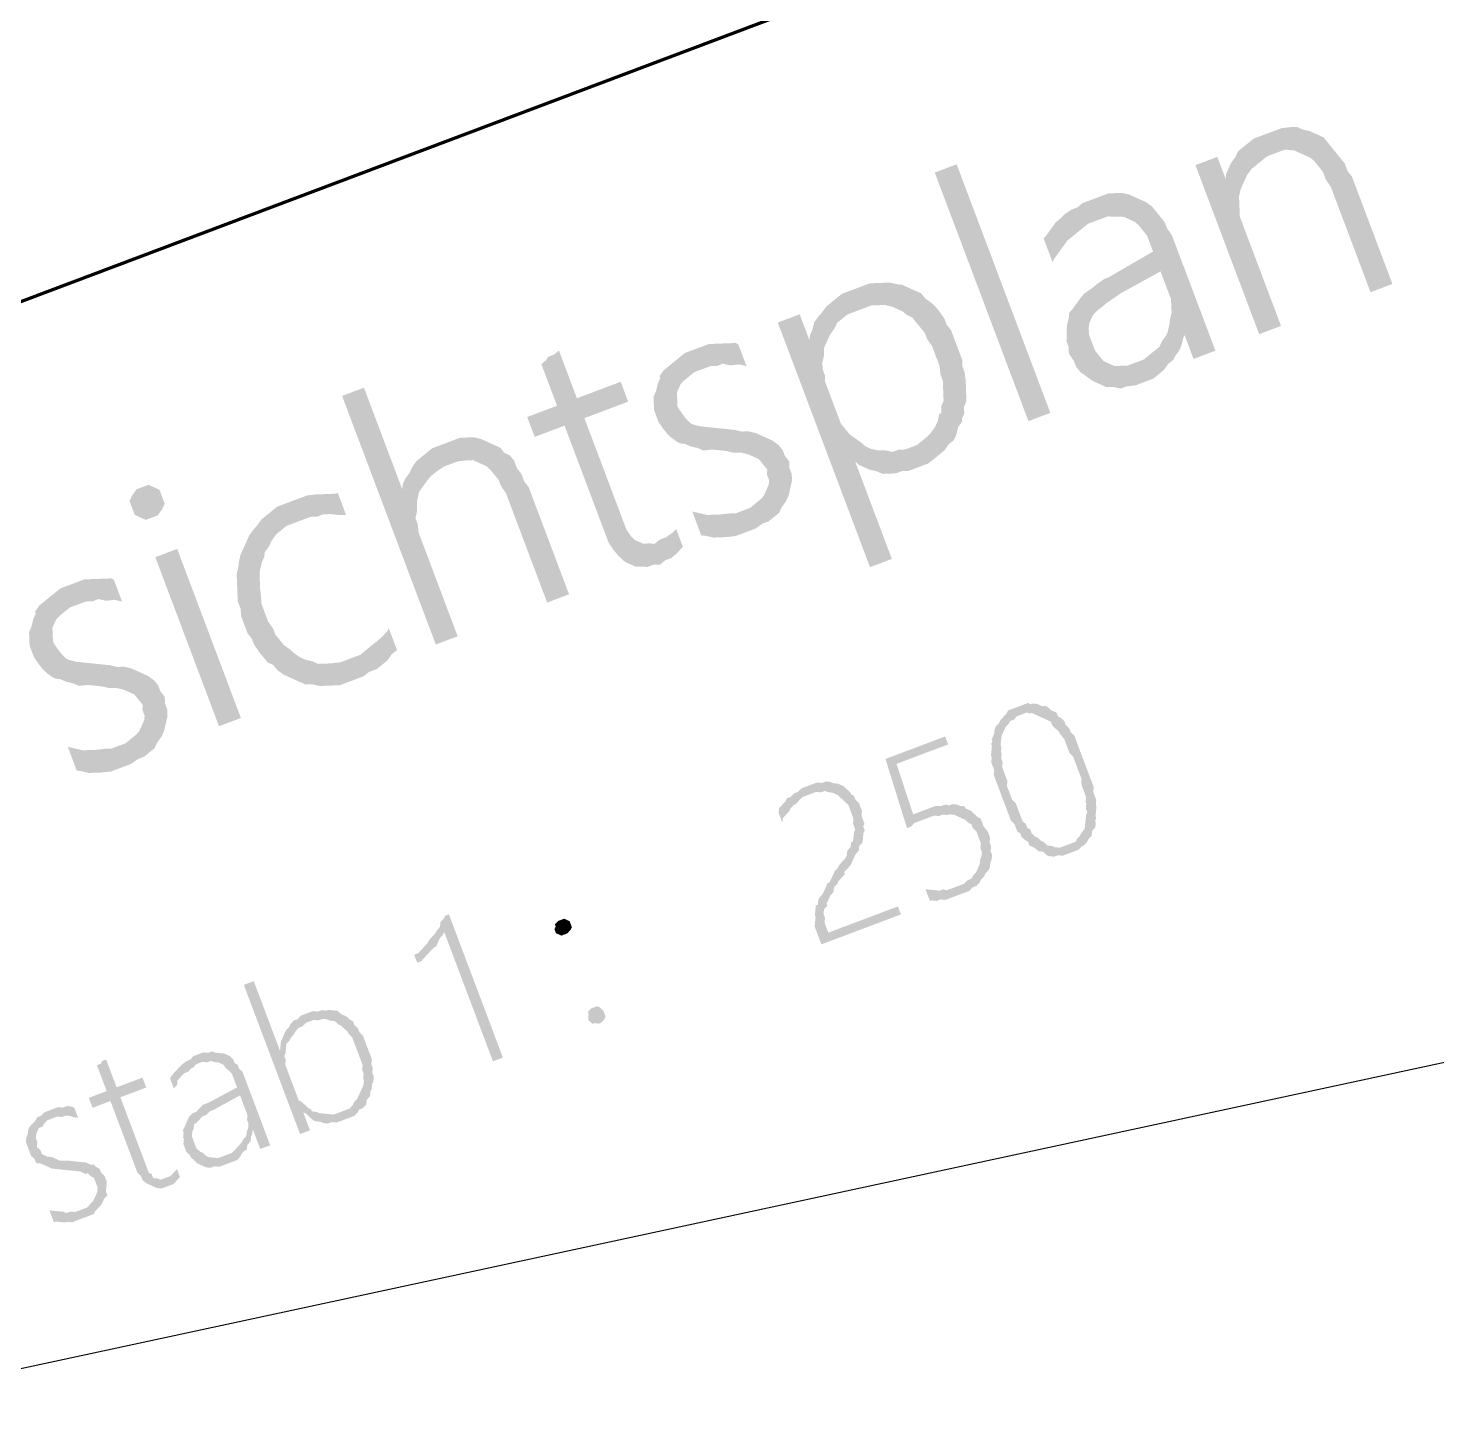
# Model space of a CAD drawing. Header units: metres. Extents: x -47 to 309, y -25 to 105.
# Drawn here: x 128.8 to 135.81, y 75.33 to 82.21 of the extents above; entities that cross this region are included whole.
import ezdxf

# ---------------------------------------------------------------- set-up
doc = ezdxf.new("R2010")
doc.units = ezdxf.units.M
doc.linetypes.add('AUSGEZOGEN', pattern=[0])
doc.layers.add('XR$1$STANDARD_1', color=7, linetype='AUSGEZOGEN', lineweight=25)

msp = doc.modelspace()

# ---------------------------------------------------------------- hatches: boundary and pattern name
at = {"layer": 'XR$1$STANDARD_1', "linetype": 'AUSGEZOGEN', "lineweight": 140, "transparency": 33554687}
h = msp.add_hatch(color=7, dxfattribs=at)
h.set_gradient(color2=(0, 0, 0), one_color=1)
h.paths.add_polyline_path([(134.9798, 81.6852), (134.9005, 81.6554), (134.8746, 81.6343), (134.8486, 81.6132), (134.8226, 81.5921), (134.8103, 81.5648), (134.788, 81.5338), (134.7757, 81.5065), (134.7633, 81.4792), (134.7609, 81.4557), (134.8896, 81.5042), (134.9156, 81.5253), (134.9416, 81.5464), (134.9676, 81.5675), (134.9973, 81.5787), (135.2213, 81.6745), (135.2077, 81.6806), (135.1804, 81.693), (135.1432, 81.7016), (135.116, 81.7139), (135.0825, 81.7126), (135.0392, 81.7076), (135.0095, 81.6964)], flags=0)
h = msp.add_hatch(color=7, dxfattribs=at)
h.set_gradient(color2=(0, 0, 0), one_color=1)
h.paths.add_polyline_path([(135.2213, 81.6745), (134.9973, 81.5787), (135.0567, 81.6011), (135.0802, 81.5987), (135.1038, 81.5962), (135.131, 81.5839), (135.1583, 81.5716), (135.1856, 81.5592), (135.2029, 81.5431), (135.224, 81.5172), (135.2451, 81.4912), (135.2601, 81.4516), (135.2849, 81.4157), (135.4827, 80.8909), (135.5917, 80.9319), (135.3901, 81.4667), (135.369, 81.4926), (135.3541, 81.5323), (135.333, 81.5582), (135.3119, 81.5842), (135.2908, 81.6102), (135.2697, 81.6362), (135.2486, 81.6621)], flags=0)
h = msp.add_hatch(color=7, dxfattribs=at)
h.set_gradient(color2=(0, 0, 0), one_color=1)
h.paths.add_polyline_path([(133.7794, 80.2489), (133.8884, 80.2899), (133.4218, 81.5278), (133.3129, 81.4867)], flags=0)
h = msp.add_hatch(color=7, dxfattribs=at)
h.set_gradient(color2=(0, 0, 0), one_color=1)
h.paths.add_polyline_path([(134.7198, 81.5646), (134.6109, 81.5236), (134.9282, 80.6818), (135.0371, 80.7229), (134.8318, 81.2676), (134.8305, 81.301), (134.8292, 81.3344), (134.8279, 81.3679), (134.8365, 81.4051), (134.8489, 81.4323), (134.8551, 81.446), (134.8674, 81.4732), (134.8896, 81.5042), (134.7609, 81.4557)], flags=0)
h = msp.add_hatch(color=7, dxfattribs=at)
h.set_gradient(color2=(0, 0, 0), one_color=1)
h.paths.add_polyline_path([(134.1083, 81.3568), (134.0489, 81.3344), (134.0229, 81.3133), (133.9932, 81.3021), (133.9573, 81.2772), (133.9412, 81.2599), (133.9153, 81.2388), (133.893, 81.2078), (133.8708, 81.1768), (133.8547, 81.1594), (134.1357, 81.254), (134.1753, 81.2689), (134.1989, 81.2665), (134.2323, 81.2678), (134.2559, 81.2654), (134.2831, 81.253), (134.3104, 81.2407), (134.3278, 81.2246), (134.3489, 81.1986), (134.37, 81.1726), (134.3998, 81.0934), (134.1771, 80.9642), (134.1573, 80.9568), (134.1214, 80.9319), (134.0954, 80.9108), (134.0595, 80.886), (134.0435, 80.8686), (134.4371, 80.9944), (134.4894, 80.8558), (134.4907, 80.8223), (134.492, 80.7889), (134.4834, 80.7517), (134.4809, 80.7282), (134.4723, 80.691), (134.4662, 80.6774), (134.4439, 80.6464), (134.5566, 80.6775), (134.6014, 80.5587), (134.7103, 80.5997), (134.4938, 81.1741), (134.469, 81.21), (134.4578, 81.2397), (134.4367, 81.2657), (134.4156, 81.2916), (134.3945, 81.3176), (134.3635, 81.3399), (134.3362, 81.3522), (134.3089, 81.3645), (134.2817, 81.3769), (134.2445, 81.3855), (134.2111, 81.3842), (134.1776, 81.3829), (134.138, 81.368)], flags=0)
h = msp.add_hatch(color=7, dxfattribs=at)
h.set_gradient(color2=(0, 0, 0), one_color=1)
h.paths.add_polyline_path([(133.8547, 81.1594), (133.8995, 81.0406), (133.9057, 81.0542), (133.9279, 81.0852), (133.9502, 81.1162), (133.9724, 81.1472), (133.9984, 81.1683), (134.0244, 81.1894), (134.0503, 81.2105), (134.0763, 81.2316), (134.1357, 81.254)], flags=0)
h = msp.add_hatch(color=7, dxfattribs=at)
h.set_gradient(color2=(0, 0, 0), one_color=1)
h.paths.add_polyline_path([(134.0435, 80.8686), (134.0212, 80.8376), (133.999, 80.8066), (133.9829, 80.7893), (133.9805, 80.7657), (133.9719, 80.7286), (133.9694, 80.705), (133.9707, 80.6716), (133.9683, 80.648), (133.9795, 80.6183), (133.9808, 80.5849), (134.0056, 80.549), (134.0168, 80.5193), (134.0379, 80.4933), (134.0689, 80.4711), (134.0999, 80.4488), (134.314, 80.5409), (134.2744, 80.5259), (134.241, 80.5246), (134.2075, 80.5233), (134.1803, 80.5357), (134.153, 80.548), (134.1319, 80.574), (134.1108, 80.6), (134.0809, 80.6792), (134.0796, 80.7126), (134.0821, 80.7362), (134.0944, 80.7634), (134.1006, 80.7771), (134.1167, 80.7944), (134.1426, 80.8155), (134.1686, 80.8366), (134.2045, 80.8615), (134.2404, 80.8863), (134.4371, 80.9944)], flags=0)
h = msp.add_hatch(color=7, dxfattribs=at)
h.set_gradient(color2=(0, 0, 0), one_color=1)
h.paths.add_polyline_path([(132.92, 80.9089), (132.8506, 80.8828), (132.8247, 80.8617), (132.7987, 80.8406), (132.7727, 80.8195), (132.7505, 80.7885), (132.7344, 80.7711), (132.7121, 80.7401), (132.7035, 80.7029), (132.6912, 80.6756), (132.6888, 80.6521), (132.7915, 80.6795), (132.8138, 80.7105), (132.8261, 80.7378), (132.8521, 80.7589), (132.8781, 80.78), (132.9474, 80.8061), (133.1912, 80.9093), (133.1503, 80.9278), (133.1268, 80.9303), (133.0896, 80.9389), (133.0562, 80.9376), (133.0227, 80.9363), (132.9893, 80.935), (132.9596, 80.9238)], flags=0)
h = msp.add_hatch(color=7, dxfattribs=at)
h.set_gradient(color2=(0, 0, 0), one_color=1)
h.paths.add_polyline_path([(133.1912, 80.9093), (132.9474, 80.8061), (132.9969, 80.8248), (133.0303, 80.8261), (133.0638, 80.8274), (133.1009, 80.8188), (133.1282, 80.8064), (133.1555, 80.7941), (133.1729, 80.778), (133.2001, 80.7657), (133.2212, 80.7397), (133.2423, 80.7137), (133.2634, 80.6877), (133.2746, 80.658), (133.2995, 80.6222), (133.3368, 80.5231), (133.3418, 80.4798), (133.353, 80.4501), (133.3543, 80.4166), (133.3556, 80.3832), (133.3569, 80.3497), (133.3445, 80.3225), (133.3458, 80.289), (133.3359, 80.2853), (133.3273, 80.2481), (133.315, 80.2209), (133.2927, 80.1899), (133.2767, 80.1725), (133.2507, 80.1514), (133.2247, 80.1303), (133.1851, 80.1154), (132.9611, 80.0196), (132.9883, 80.0073), (133.0255, 79.9987), (133.0528, 79.9863), (133.0862, 79.9876), (133.1197, 79.9889), (133.1494, 80.0001), (133.1828, 80.0014), (133.2818, 80.0387), (133.3078, 80.0598), (133.3338, 80.0809), (133.3598, 80.102), (133.382, 80.133), (133.408, 80.1541), (133.4203, 80.1814), (133.4289, 80.2186), (133.4512, 80.2496), (133.4475, 80.2595), (133.4598, 80.2867), (133.4585, 80.3202), (133.4708, 80.3475), (133.4695, 80.3809), (133.4683, 80.4143), (133.467, 80.4478), (133.4619, 80.4911), (133.4507, 80.5208), (133.4494, 80.5543), (133.3935, 80.7028), (133.3724, 80.7288), (133.3612, 80.7585), (133.3363, 80.7944), (133.3152, 80.8204), (133.2979, 80.8364), (133.2669, 80.8587), (133.2458, 80.8847), (133.2185, 80.897)], flags=0)
h = msp.add_hatch(color=7, dxfattribs=at)
h.set_gradient(color2=(0, 0, 0), one_color=1)
h.paths.add_polyline_path([(132.6402, 80.7808), (132.5313, 80.7398), (132.9904, 79.5217), (133.0993, 79.5628), (132.9164, 80.048), (133.0315, 80.1027), (132.9944, 80.1113), (132.9671, 80.1237), (132.9497, 80.1397), (132.9187, 80.162), (132.8877, 80.1842), (132.8666, 80.2102), (132.8455, 80.2362), (132.7671, 80.4441), (132.7658, 80.4776), (132.7546, 80.5073), (132.7533, 80.5407), (132.762, 80.5779), (132.7607, 80.6113), (132.773, 80.6386), (132.7792, 80.6523), (132.7915, 80.6795), (132.6888, 80.6521)], flags=0)
h = msp.add_hatch(color=7, dxfattribs=at)
h.set_gradient(color2=(0, 0, 0), one_color=1)
h.paths.add_polyline_path([(134.4439, 80.6464), (134.4316, 80.6191), (134.4056, 80.598), (134.3796, 80.5769), (134.3536, 80.5558), (134.314, 80.5409), (134.0999, 80.4488), (134.1272, 80.4365), (134.1408, 80.4303), (134.1681, 80.418), (134.2015, 80.4193), (134.2387, 80.4107), (134.2684, 80.4219), (134.3117, 80.4269), (134.4009, 80.4605), (134.4268, 80.4816), (134.4528, 80.5027), (134.4751, 80.5337), (134.501, 80.5548), (134.5072, 80.5684), (134.5295, 80.5994), (134.5418, 80.6267), (134.5504, 80.6639), (134.5566, 80.6775)], flags=0)
h = msp.add_hatch(color=7, dxfattribs=at)
h.set_gradient(color2=(0, 0, 0), one_color=1)
h.paths.add_polyline_path([(131.4415, 80.6005), (131.4156, 80.5794), (131.3858, 80.5682), (131.3797, 80.5545), (131.3537, 80.5334), (131.4321, 80.3255), (131.2835, 80.2695), (131.3209, 80.1705), (131.4694, 80.2265), (131.6896, 79.6422), (131.7144, 79.6063), (131.7355, 79.5803), (131.7529, 79.5643), (131.9175, 79.6376), (131.894, 79.6401), (131.8606, 79.6388), (131.8333, 79.6511), (131.8196, 79.6573), (131.8023, 79.6733), (131.7774, 79.7092), (131.5684, 80.2638), (131.7863, 80.3459), (131.749, 80.4449), (131.5311, 80.3628)], flags=0)
h = msp.add_hatch(color=7, dxfattribs=at)
h.set_gradient(color2=(0, 0, 0), one_color=1)
h.paths.add_polyline_path([(132.1178, 80.6066), (132.0683, 80.5879), (132.0423, 80.5668), (132.0164, 80.5457), (131.9904, 80.5246), (131.9644, 80.5035), (131.9422, 80.4725), (131.9459, 80.4626), (131.9335, 80.4353), (132.1551, 80.5075), (132.1948, 80.5225), (132.2282, 80.5238), (132.2579, 80.535), (132.2951, 80.5263), (132.3384, 80.5314), (132.3756, 80.5228), (132.3345, 80.6317), (132.3209, 80.6379), (132.2875, 80.6366), (132.254, 80.6353), (132.2206, 80.634), (132.1871, 80.6327), (132.1574, 80.6215)], flags=0)
h = msp.add_hatch(color=7, dxfattribs=at)
h.set_gradient(color2=(0, 0, 0), one_color=1)
h.paths.add_polyline_path([(131.9335, 80.4353), (131.9249, 80.3981), (131.9126, 80.3709), (131.9139, 80.3374), (131.9152, 80.304), (131.9376, 80.2446), (131.9624, 80.2087), (131.9835, 80.1827), (132.0009, 80.1666), (132.0319, 80.1444), (132.0455, 80.1382), (132.0691, 80.1358), (132.0963, 80.1235), (132.1335, 80.1148), (132.1608, 80.1025), (132.2041, 80.1075), (132.2512, 80.1027), (132.2747, 80.1002), (132.3119, 80.0916), (132.3453, 80.0929), (132.3825, 80.0843), (132.4098, 80.072), (132.4371, 80.0596), (132.4582, 80.0336), (132.4793, 80.0077), (132.4768, 79.9841), (132.488, 79.9544), (132.4856, 79.9309), (132.4732, 79.9036), (132.4609, 79.8763), (132.4448, 79.859), (132.4188, 79.8379), (132.3929, 79.8168), (132.3533, 79.8018), (132.5848, 79.8778), (132.5934, 79.915), (132.602, 79.9521), (132.6007, 79.9856), (132.5895, 80.0153), (132.5882, 80.0487), (132.5671, 80.0747), (132.5559, 80.1044), (132.5348, 80.1304), (132.5038, 80.1526), (132.4765, 80.165), (132.4492, 80.1773), (132.422, 80.1896), (132.3848, 80.1983), (132.3514, 80.197), (132.3142, 80.2056), (132.2671, 80.2104), (132.22, 80.2153), (132.173, 80.2202), (132.1494, 80.2226), (132.1122, 80.2312), (132.0986, 80.2374), (132.0812, 80.2535), (132.0601, 80.2795), (132.0353, 80.3153), (132.0316, 80.3252), (132.0303, 80.3587), (132.029, 80.3921), (132.0475, 80.433), (132.0636, 80.4504), (132.0896, 80.4715), (132.1155, 80.4926), (132.1551, 80.5075)], flags=0)
h = msp.add_hatch(color=7, dxfattribs=at)
h.set_gradient(color2=(0, 0, 0), one_color=1)
h.paths.add_polyline_path([(130.4707, 80.4155), (130.3618, 80.3745), (130.8284, 79.1366), (130.9373, 79.1777), (130.7432, 79.6926), (130.7382, 79.736), (130.727, 79.7657), (130.7356, 79.8029), (130.7343, 79.8363), (130.7367, 79.8598), (130.7453, 79.897), (130.7676, 79.928), (130.7898, 79.959), (130.6611, 79.9105)], flags=0)
h = msp.add_hatch(color=7, dxfattribs=at)
h.set_gradient(color2=(0, 0, 0), one_color=1)
h.paths.add_polyline_path([(130.88, 80.14), (130.8106, 80.1139), (130.7847, 80.0928), (130.7587, 80.0717), (130.7327, 80.0506), (130.7105, 80.0196), (130.6981, 79.9923), (130.6759, 79.9613), (130.6635, 79.934), (130.6611, 79.9105), (130.7898, 79.959), (130.8059, 79.9764), (130.8319, 79.9975), (130.8678, 80.0223), (130.8975, 80.0335), (131.1215, 80.1293), (131.1079, 80.1354), (131.0806, 80.1478), (131.0533, 80.1601), (131.0162, 80.1687), (130.9827, 80.1674), (130.9493, 80.1661), (130.9097, 80.1512)], flags=0)
h = msp.add_hatch(color=7, dxfattribs=at)
h.set_gradient(color2=(0, 0, 0), one_color=1)
h.paths.add_polyline_path([(131.1215, 80.1293), (130.8975, 80.0335), (130.9371, 80.0484), (130.9804, 80.0535), (131.0139, 80.0548), (131.0411, 80.0424), (131.0684, 80.0301), (131.082, 80.0239), (131.0994, 80.0078), (131.1205, 79.9819), (131.1416, 79.9559), (131.1528, 79.9262), (131.1776, 79.8903), (131.3829, 79.3456), (131.4919, 79.3867), (131.2903, 79.9215), (131.2692, 79.9474), (131.2543, 79.987), (131.2332, 80.013), (131.2182, 80.0526), (131.1971, 80.0786), (131.1699, 80.0909), (131.1488, 80.1169)], flags=0)
h = msp.add_hatch(color=7, dxfattribs=at)
h.set_gradient(color2=(0, 0, 0), one_color=1)
h.paths.add_polyline_path([(133.0315, 80.1027), (132.9164, 80.048), (132.9338, 80.032), (132.9611, 80.0196), (133.1851, 80.1154), (133.1653, 80.1079), (133.1319, 80.1066), (133.1021, 80.0954), (133.065, 80.104)], flags=0)
h = msp.add_hatch(color=7, dxfattribs=at)
h.set_gradient(color2=(0, 0, 0), one_color=1)
h.paths.add_polyline_path([(129.358, 79.917), (129.3382, 79.9095), (129.316, 79.8785), (129.3036, 79.8513), (129.3298, 79.7819), (129.357, 79.7696), (129.3843, 79.7573), (129.4437, 79.7797), (129.466, 79.8107), (129.4783, 79.8379), (129.4522, 79.9073), (129.4249, 79.9196), (129.3977, 79.9319)], flags=0)
h = msp.add_hatch(color=7, dxfattribs=at)
h.set_gradient(color2=(0, 0, 0), one_color=1)
h.paths.add_polyline_path([(130.1273, 79.8564), (130.0382, 79.8228), (130.0122, 79.8017), (129.9863, 79.7806), (129.9603, 79.7595), (129.938, 79.7285), (129.922, 79.7111), (129.8997, 79.6801), (130.1548, 79.7536), (130.2043, 79.7723), (130.2377, 79.7735), (130.2674, 79.7847), (130.3009, 79.786), (130.3479, 79.7812), (130.3814, 79.7825), (130.3403, 79.8914), (130.3304, 79.8877), (130.297, 79.8864), (130.2635, 79.8851), (130.2301, 79.8838), (130.1868, 79.8787), (130.157, 79.8675)], flags=0)
h = msp.add_hatch(color=7, dxfattribs=at)
h.set_gradient(color2=(0, 0, 0), one_color=1)
h.paths.add_polyline_path([(132.1055, 79.7989), (132.1503, 79.6801), (132.1739, 79.6777), (132.211, 79.6691), (132.2445, 79.6704), (132.2779, 79.6717), (132.3213, 79.6767), (132.4203, 79.714), (132.4562, 79.7388), (132.4859, 79.75), (132.5119, 79.7711), (132.5378, 79.7922), (132.5502, 79.8195), (132.5724, 79.8505), (132.5848, 79.8778), (132.3533, 79.8018), (132.3236, 79.7906), (132.2901, 79.7893), (132.2468, 79.7843), (132.2133, 79.783), (132.1799, 79.7817), (132.1427, 79.7903)], flags=0)
h = msp.add_hatch(color=7, dxfattribs=at)
h.set_gradient(color2=(0, 0, 0), one_color=1)
h.paths.add_polyline_path([(129.8997, 79.6801), (129.8874, 79.6528), (129.8689, 79.6119), (129.8565, 79.5846), (129.8479, 79.5475), (129.8455, 79.5239), (129.8369, 79.4868), (129.8382, 79.4533), (129.8395, 79.4199), (129.8408, 79.3864), (129.842, 79.353), (129.857, 79.3134), (129.8583, 79.2799), (129.8919, 79.1908), (129.913, 79.1648), (129.9242, 79.1351), (129.949, 79.0992), (129.9701, 79.0733), (129.9912, 79.0473), (130.0185, 79.035), (130.0396, 79.009), (130.0706, 78.9867), (130.0978, 78.9744), (130.1251, 78.962), (130.1524, 78.9497), (130.3826, 79.0591), (130.3529, 79.0479), (130.3095, 79.0429), (130.2761, 79.0416), (130.2426, 79.0403), (130.2154, 79.0526), (130.1782, 79.0612), (130.1509, 79.0736), (130.1199, 79.0958), (130.1026, 79.1119), (130.0716, 79.1341), (130.0505, 79.1601), (130.0294, 79.1861), (130.0182, 79.2158), (129.9933, 79.2517), (129.9597, 79.3408), (129.9584, 79.3742), (129.9534, 79.4176), (129.9521, 79.451), (129.9508, 79.4845), (129.9533, 79.508), (129.9619, 79.5452), (129.9742, 79.5724), (129.9767, 79.596), (129.9989, 79.627), (130.0112, 79.6543), (130.0335, 79.6853), (130.0595, 79.7064), (130.0854, 79.7275), (130.1548, 79.7536)], flags=0)
h = msp.add_hatch(color=7, dxfattribs=at)
h.set_gradient(color2=(0, 0, 0), one_color=1)
h.paths.add_polyline_path([(132.0252, 79.7121), (132.0091, 79.6947), (131.9732, 79.6699), (131.9435, 79.6587), (131.9175, 79.6376), (131.7529, 79.5643), (131.7703, 79.5482), (131.7976, 79.5358), (131.8248, 79.5235), (131.8583, 79.5248), (131.8818, 79.5224), (131.9115, 79.5336), (131.945, 79.5349), (131.9709, 79.556), (132.0006, 79.5671), (132.0266, 79.5882), (132.0588, 79.623)], flags=0)
h = msp.add_hatch(color=7, dxfattribs=at)
h.set_gradient(color2=(0, 0, 0), one_color=1)
h.paths.add_polyline_path([(129.7489, 78.7298), (129.8579, 78.7709), (129.5406, 79.6126), (129.4317, 79.5715)], flags=0)
h = msp.add_hatch(color=7, dxfattribs=at)
h.set_gradient(color2=(0, 0, 0), one_color=1)
h.paths.add_polyline_path([(129.0083, 79.4346), (128.9588, 79.4159), (128.9328, 79.3948), (128.9068, 79.3737), (128.8809, 79.3526), (128.8549, 79.3315), (128.8326, 79.3005), (128.8364, 79.2906), (128.824, 79.2634), (129.0456, 79.3356), (129.0852, 79.3505), (129.1187, 79.3518), (129.1484, 79.363), (129.1856, 79.3544), (129.2289, 79.3594), (129.2661, 79.3508), (129.225, 79.4597), (129.2114, 79.4659), (129.1779, 79.4646), (129.1445, 79.4633), (129.1111, 79.462), (129.0776, 79.4607), (129.0479, 79.4495)], flags=0)
h = msp.add_hatch(color=7, dxfattribs=at)
h.set_gradient(color2=(0, 0, 0), one_color=1)
h.paths.add_polyline_path([(128.824, 79.2634), (128.8154, 79.2262), (128.8031, 79.1989), (128.8044, 79.1655), (128.8057, 79.132), (128.8281, 79.0726), (128.8529, 79.0367), (128.874, 79.0108), (128.8914, 78.9947), (128.9224, 78.9724), (128.936, 78.9663), (128.9595, 78.9638), (128.9868, 78.9515), (129.024, 78.9429), (129.0513, 78.9305), (129.0946, 78.9356), (129.1417, 78.9307), (129.1652, 78.9282), (129.2024, 78.9196), (129.2358, 78.9209), (129.273, 78.9123), (129.3003, 78.9), (129.3275, 78.8876), (129.3486, 78.8617), (129.3697, 78.8357), (129.3673, 78.8122), (129.3785, 78.7824), (129.3761, 78.7589), (129.3637, 78.7316), (129.3514, 78.7044), (129.3353, 78.687), (129.3093, 78.6659), (129.2834, 78.6448), (129.2437, 78.6299), (129.4752, 78.7058), (129.4839, 78.743), (129.4925, 78.7802), (129.4912, 78.8136), (129.48, 78.8433), (129.4787, 78.8767), (129.4576, 78.9027), (129.4464, 78.9324), (129.4253, 78.9584), (129.3943, 78.9807), (129.367, 78.993), (129.3397, 79.0053), (129.3125, 79.0177), (129.2753, 79.0263), (129.2419, 79.025), (129.2047, 79.0336), (129.1576, 79.0385), (129.1105, 79.0434), (129.0634, 79.0482), (129.0399, 79.0507), (129.0027, 79.0593), (128.9891, 79.0654), (128.9717, 79.0815), (128.9506, 79.1075), (128.9258, 79.1434), (128.9221, 79.1533), (128.9208, 79.1867), (128.9195, 79.2202), (128.938, 79.2611), (128.9541, 79.2784), (128.98, 79.2995), (129.006, 79.3206), (129.0456, 79.3356)], flags=0)
h = msp.add_hatch(color=7, dxfattribs=at)
h.set_gradient(color2=(0, 0, 0), one_color=1)
h.paths.add_polyline_path([(130.5941, 79.218), (130.588, 79.2044), (130.5558, 79.1696), (130.5298, 79.1485), (130.5039, 79.1274), (130.4779, 79.1063), (130.4519, 79.0852), (130.3826, 79.0591), (130.1524, 78.9497), (130.1796, 78.9374), (130.2131, 78.9387), (130.2503, 78.9301), (130.2837, 78.9313), (130.3171, 78.9326), (130.3506, 78.9339), (130.4694, 78.9787), (130.4954, 78.9998), (130.535, 79.0148), (130.561, 79.0359), (130.587, 79.057), (130.6092, 79.088), (130.6352, 79.1091)], flags=0)
h = msp.add_hatch(color=7, dxfattribs=at)
h.set_gradient(color2=(0, 0, 0), one_color=1)
h.paths.add_polyline_path([(133.7273, 78.8268), (133.6778, 78.8082), (133.6716, 78.7945), (133.6555, 78.7772), (133.6395, 78.7598), (133.6333, 78.7462), (133.7422, 78.7872), (133.7719, 78.7984), (133.7856, 78.7923), (133.7955, 78.796), (133.8091, 78.7898), (133.8227, 78.7836), (133.8364, 78.7775), (133.85, 78.7713), (133.8636, 78.7651), (133.8773, 78.759), (133.8909, 78.7528), (133.8984, 78.733), (133.9157, 78.7169), (133.9331, 78.7008), (133.9368, 78.6909), (133.9579, 78.665), (133.9841, 78.5956), (134.0014, 78.5796), (134.0425, 78.4706), (134.0438, 78.4372), (134.0662, 78.3778), (134.0638, 78.3542), (134.0675, 78.3443), (134.065, 78.3208), (134.0725, 78.301), (134.0663, 78.2874), (134.0639, 78.2638), (134.0615, 78.2403), (134.059, 78.2167), (134.043, 78.1994), (134.0368, 78.1857), (134.0207, 78.1684), (134.0145, 78.1547), (133.9749, 78.1398), (133.8697, 78.0888), (133.8834, 78.0827), (133.9069, 78.0802), (133.9267, 78.0877), (133.9502, 78.0853), (133.9899, 78.1002), (134.0295, 78.1151), (134.0455, 78.1325), (134.0554, 78.1362), (134.0715, 78.1536), (134.0777, 78.1672), (134.0938, 78.1846), (134.0962, 78.2081), (134.1123, 78.2255), (134.1147, 78.249), (134.111, 78.2589), (134.1171, 78.2726), (134.1134, 78.2825), (134.1159, 78.306), (134.1183, 78.3296), (134.1146, 78.3395), (134.117, 78.363), (134.1021, 78.4026), (134.1045, 78.4261), (134.0075, 78.6836), (133.9901, 78.6997), (133.9826, 78.7195), (133.9653, 78.7356), (133.9578, 78.7554), (133.9404, 78.7715), (133.9268, 78.7776), (133.9193, 78.7974), (133.9057, 78.8036), (133.8921, 78.8098), (133.8747, 78.8258), (133.8611, 78.832), (133.8512, 78.8283), (133.8375, 78.8345), (133.8239, 78.8406), (133.8003, 78.8431), (133.7904, 78.8393), (133.7768, 78.8455), (133.7471, 78.8343)], flags=0)
h = msp.add_hatch(color=7, dxfattribs=at)
h.set_gradient(color2=(0, 0, 0), one_color=1)
h.paths.add_polyline_path([(133.6333, 78.7462), (133.6172, 78.7288), (133.611, 78.7152), (133.6086, 78.6916), (133.5963, 78.6644), (133.6, 78.6545), (133.5938, 78.6408), (133.5976, 78.6309), (133.5951, 78.6074), (133.5927, 78.5838), (133.5964, 78.5739), (133.594, 78.5504), (133.6089, 78.5108), (133.6065, 78.4872), (133.6923, 78.2595), (133.7097, 78.2434), (133.7246, 78.2038), (133.7382, 78.1976), (133.7457, 78.1778), (133.7631, 78.1617), (133.7767, 78.1556), (133.7842, 78.1358), (133.7978, 78.1296), (133.8115, 78.1234), (133.8288, 78.1074), (133.8524, 78.1049), (133.8697, 78.0888), (133.9749, 78.1398), (133.9353, 78.1249), (133.9118, 78.1273), (133.8981, 78.1335), (133.8746, 78.1359), (133.8572, 78.152), (133.8436, 78.1582), (133.8262, 78.1742), (133.8126, 78.1804), (133.7952, 78.1965), (133.7878, 78.2163), (133.7741, 78.2225), (133.7667, 78.2423), (133.7493, 78.2583), (133.7157, 78.3475), (133.6983, 78.3635), (133.6722, 78.4329), (133.6746, 78.4564), (133.6485, 78.5257), (133.651, 78.5493), (133.6435, 78.5691), (133.6459, 78.5926), (133.6422, 78.6025), (133.6446, 78.626), (133.6409, 78.6359), (133.6433, 78.6595), (133.6458, 78.683), (133.6581, 78.7103), (133.6643, 78.7239), (133.6804, 78.7413), (133.6865, 78.7549), (133.7063, 78.7624), (133.7224, 78.7798), (133.7422, 78.7872)], flags=0)
h = msp.add_hatch(color=7, dxfattribs=at)
h.set_gradient(color2=(0, 0, 0), one_color=1)
h.paths.add_polyline_path([(128.996, 78.627), (129.0408, 78.5081), (129.0644, 78.5057), (129.1015, 78.4971), (129.135, 78.4984), (129.1684, 78.4997), (129.2118, 78.5047), (129.3108, 78.542), (129.3467, 78.5669), (129.3764, 78.5781), (129.4023, 78.5992), (129.4283, 78.6203), (129.4407, 78.6475), (129.4629, 78.6785), (129.4752, 78.7058), (129.2437, 78.6299), (129.214, 78.6187), (129.1806, 78.6174), (129.1373, 78.6123), (129.1038, 78.6111), (129.0704, 78.6098), (129.0332, 78.6184)], flags=0)
h = msp.add_hatch(color=7, dxfattribs=at)
h.set_gradient(color2=(0, 0, 0), one_color=1)
h.paths.add_polyline_path([(133.3646, 78.6788), (133.0675, 78.5669), (133.1746, 78.2227), (133.1944, 78.2302), (133.2105, 78.2475), (133.4383, 78.3334), (133.4246, 78.3395), (133.4011, 78.342), (133.3813, 78.3345), (133.3677, 78.3407), (133.3479, 78.3332), (133.2055, 78.2909), (133.1221, 78.5422), (133.3795, 78.6392)], flags=0)
h = msp.add_hatch(color=7, dxfattribs=at)
h.set_gradient(color2=(0, 0, 0), one_color=1)
h.paths.add_polyline_path([(132.6875, 78.4349), (132.6479, 78.42), (132.6318, 78.4026), (132.612, 78.3952), (132.5959, 78.3778), (132.5761, 78.3703), (132.5699, 78.3567), (132.6925, 78.3916), (132.7222, 78.4028), (132.7458, 78.4004), (132.7656, 78.4078), (132.7792, 78.4016), (132.8027, 78.3992), (132.8164, 78.393), (132.83, 78.3869), (132.8474, 78.3708), (132.8647, 78.3547), (132.8821, 78.3386), (132.9082, 78.2693), (132.9058, 78.2458), (132.917, 78.2161), (132.9108, 78.2024), (132.9084, 78.1789), (132.906, 78.1554), (132.8961, 78.1516), (132.8936, 78.1281), (132.8775, 78.1107), (132.8751, 78.0872), (132.8689, 78.0736), (132.8529, 78.0562), (132.8368, 78.0388), (132.8306, 78.0252), (132.8145, 78.0078), (132.8084, 77.9942), (132.796, 77.9669), (132.7899, 77.9533), (132.78, 77.9495), (132.7738, 77.9359), (132.7614, 77.9086), (132.7553, 77.895), (132.7392, 77.8776), (132.733, 77.864), (132.7306, 77.8405), (132.7207, 77.8367), (132.7183, 77.8132), (132.7158, 77.7897), (132.7195, 77.7797), (132.7171, 77.7562), (132.7147, 77.7327), (132.7483, 77.6435), (133.1444, 77.7928), (133.1294, 77.8325), (132.7828, 77.7018), (132.7642, 77.7513), (132.7666, 77.7749), (132.7592, 77.7947), (132.7616, 77.8182), (132.7777, 77.8356), (132.7739, 77.8455), (132.7863, 77.8728), (132.7924, 77.8864), (132.8085, 77.9038), (132.811, 77.9273), (132.827, 77.9447), (132.8332, 77.9583), (132.8493, 77.9757), (132.8653, 77.993), (132.8616, 78.0029), (132.8777, 78.0203), (132.8938, 78.0377), (132.8999, 78.0513), (132.9123, 78.0786), (132.9184, 78.0922), (132.9345, 78.1096), (132.937, 78.1331), (132.953, 78.1505), (132.9555, 78.174), (132.9579, 78.1976), (132.9641, 78.2112), (132.9566, 78.231), (132.9628, 78.2446), (132.9479, 78.2843), (132.9503, 78.3078), (132.9354, 78.3474), (132.918, 78.3635), (132.9105, 78.3833), (132.8969, 78.3895), (132.8932, 78.3994), (132.8758, 78.4154), (132.8584, 78.4315), (132.8448, 78.4377), (132.8312, 78.4438), (132.8076, 78.4463), (132.794, 78.4525), (132.7704, 78.4549), (132.7506, 78.4474), (132.7271, 78.4499), (132.7073, 78.4424)], flags=0)
h = msp.add_hatch(color=7, dxfattribs=at)
h.set_gradient(color2=(0, 0, 0), one_color=1)
h.paths.add_polyline_path([(132.5699, 78.3567), (132.5539, 78.3393), (132.5378, 78.322), (132.5354, 78.2984), (132.554, 78.2489), (132.5565, 78.2725), (132.5725, 78.2898), (132.5886, 78.3072), (132.5948, 78.3208), (132.6109, 78.3382), (132.6208, 78.3419), (132.6368, 78.3593), (132.6529, 78.3767), (132.6925, 78.3916)], flags=0)
h = msp.add_hatch(color=7, dxfattribs=at)
h.set_gradient(color2=(0, 0, 0), one_color=1)
h.paths.add_polyline_path([(133.2748, 78.317), (133.2055, 78.2909), (133.3479, 78.3332), (133.3144, 78.3319), (133.2946, 78.3245)], flags=0)
h = msp.add_hatch(color=7, dxfattribs=at)
h.set_gradient(color2=(0, 0, 0), one_color=1)
h.paths.add_polyline_path([(133.4383, 78.3334), (133.2699, 78.2699), (133.3095, 78.2849), (133.3331, 78.2824), (133.3529, 78.2899), (133.3764, 78.2874), (133.3863, 78.2912), (133.4099, 78.2887), (133.4235, 78.2826), (133.4371, 78.2764), (133.4508, 78.2702), (133.4644, 78.2641), (133.4818, 78.248), (133.4954, 78.2418), (133.5029, 78.222), (133.5202, 78.2059), (133.5426, 78.1465), (133.5402, 78.123), (133.5477, 78.1032), (133.5452, 78.0796), (133.539, 78.066), (133.5366, 78.0425), (133.5304, 78.0288), (133.5243, 78.0152), (133.5181, 78.0016), (133.502, 77.9842), (133.4959, 77.9706), (133.476, 77.9631), (133.46, 77.9457), (133.4105, 77.9271), (133.559, 77.983), (133.5652, 77.9967), (133.5812, 78.014), (133.5874, 78.0277), (133.5899, 78.0512), (133.596, 78.0649), (133.5985, 78.0884), (133.591, 78.1082), (133.5934, 78.1317), (133.586, 78.1515), (133.5884, 78.1751), (133.5772, 78.2048), (133.5561, 78.2308), (133.5412, 78.2704), (133.5275, 78.2765), (133.5102, 78.2926), (133.4928, 78.3087), (133.4792, 78.3149), (133.4655, 78.321), (133.4618, 78.3309)], flags=0)
h = msp.add_hatch(color=7, dxfattribs=at)
h.set_gradient(color2=(0, 0, 0), one_color=1)
h.paths.add_polyline_path([(133.2668, 77.9181), (133.2892, 77.8587), (133.2991, 77.8625), (133.3226, 77.86), (133.3424, 77.8675), (133.366, 77.8651), (133.4848, 77.9098), (133.5009, 77.9272), (133.5207, 77.9347), (133.5368, 77.952), (133.5429, 77.9657), (133.559, 77.983), (133.4105, 77.9271), (133.3708, 77.9121), (133.3572, 77.9183), (133.3374, 77.9108), (133.3139, 77.9133), (133.2903, 77.9157)], flags=0)
h = msp.add_hatch(color=7, dxfattribs=at)
h.set_gradient(color2=(0, 0, 0), one_color=1)
h.paths.add_polyline_path([(130.8938, 77.7928), (130.874, 77.7853), (130.8678, 77.7717), (130.8517, 77.7543), (130.8493, 77.7308), (130.8332, 77.7134), (130.827, 77.6998), (130.8704, 77.7048), (131.113, 77.0611), (131.1625, 77.0798)], flags=0)
h = msp.add_hatch(color=7, dxfattribs=at)
h.set_gradient(color2=(0, 0, 0), one_color=1)
h.paths.add_polyline_path([(131.4475, 77.764), (131.4376, 77.7603), (131.4215, 77.7429), (131.4252, 77.733), (131.4191, 77.7194), (131.4265, 77.6996), (131.4402, 77.6934), (131.4538, 77.6872), (131.4835, 77.6984), (131.4996, 77.7158), (131.5058, 77.7294), (131.4946, 77.7591), (131.4809, 77.7653), (131.4673, 77.7715)], flags=0)
h = msp.add_hatch(color=7, dxfattribs=at)
h.set_gradient(color2=(0, 0, 0), one_color=1)
h.paths.add_polyline_path([(130.827, 77.6998), (130.811, 77.6824), (130.7949, 77.6651), (130.7887, 77.6514), (130.7726, 77.6341), (130.7566, 77.6167), (130.7405, 77.5993), (130.7207, 77.5919), (130.7394, 77.5424), (130.7356, 77.5523), (130.7554, 77.5597), (130.7715, 77.5771), (130.7876, 77.5945), (130.8036, 77.6118), (130.8197, 77.6292), (130.8296, 77.6329), (130.842, 77.6602), (130.8481, 77.6738), (130.8642, 77.6912), (130.8704, 77.7048)], flags=0)
h = msp.add_hatch(color=7, dxfattribs=at)
h.set_gradient(color2=(0, 0, 0), one_color=1)
h.paths.add_polyline_path([(129.922, 77.4605), (129.8725, 77.4418), (130.1524, 76.6991), (130.2019, 76.7178), (130.1683, 76.8069), (130.1943, 76.828), (130.1769, 76.8441), (130.1596, 76.8601), (130.1459, 76.8663), (130.0787, 77.0446), (130.0812, 77.0681), (130.0737, 77.0879), (130.0799, 77.1015), (130.0823, 77.1251), (130.0526, 77.1139)], flags=0)
h = msp.add_hatch(color=7, dxfattribs=at)
h.set_gradient(color2=(0, 0, 0), one_color=1)
h.paths.add_polyline_path([(130.196, 77.3036), (130.1564, 77.2887), (130.1403, 77.2713), (130.1205, 77.2639), (130.1044, 77.2465), (130.0983, 77.2329), (130.0822, 77.2155), (130.2208, 77.2678), (130.2444, 77.2653), (130.2642, 77.2728), (130.2877, 77.2703), (130.3013, 77.2642), (130.3249, 77.2617), (130.3422, 77.2457), (130.3559, 77.2395), (130.3732, 77.2234), (130.3906, 77.2073), (130.3943, 77.1974), (130.4117, 77.1814), (130.464, 77.0427), (130.4615, 77.0192), (130.469, 76.9994), (130.4666, 76.9758), (130.4703, 76.9659), (130.4679, 76.9424), (130.4617, 76.9288), (130.4555, 76.9151), (130.4432, 76.8879), (130.437, 76.8742), (130.4209, 76.8569), (130.4148, 76.8432), (130.3987, 76.8259), (130.3591, 76.8109), (130.4816, 76.8458), (130.4841, 76.8693), (130.5001, 76.8867), (130.5026, 76.9103), (130.5088, 76.9239), (130.5112, 76.9474), (130.5174, 76.9611), (130.5198, 76.9846), (130.5123, 77.0044), (130.5148, 77.0279), (130.5073, 77.0477), (130.5098, 77.0713), (130.465, 77.1901), (130.4476, 77.2062), (130.4401, 77.226), (130.4228, 77.2421), (130.4153, 77.2619), (130.4017, 77.2681), (130.3843, 77.2841), (130.3707, 77.2903), (130.357, 77.2965), (130.3397, 77.3125), (130.3161, 77.315), (130.2926, 77.3174), (130.2827, 77.3137), (130.2591, 77.3161), (130.2393, 77.3087), (130.2158, 77.3111)], flags=0)
h = msp.add_hatch(color=7, dxfattribs=at)
h.set_gradient(color2=(0, 0, 0), one_color=1)
h.paths.add_polyline_path([(131.6117, 77.3283), (131.6018, 77.3245), (131.5857, 77.3072), (131.5895, 77.2973), (131.587, 77.2737), (131.5908, 77.2638), (131.6081, 77.2478), (131.618, 77.2515), (131.6416, 77.2491), (131.6515, 77.2528), (131.6675, 77.2702), (131.6737, 77.2838), (131.6625, 77.3135), (131.6452, 77.3296), (131.6315, 77.3357)], flags=0)
h = msp.add_hatch(color=7, dxfattribs=at)
h.set_gradient(color2=(0, 0, 0), one_color=1)
h.paths.add_polyline_path([(130.0822, 77.2155), (130.076, 77.2019), (130.0637, 77.1746), (130.0575, 77.161), (130.0551, 77.1374), (130.0526, 77.1139), (130.0823, 77.1251), (130.0848, 77.1486), (130.1008, 77.166), (130.107, 77.1796), (130.1231, 77.197), (130.1293, 77.2106), (130.1453, 77.228), (130.1651, 77.2355), (130.1812, 77.2528), (130.201, 77.2603)], flags=0)
h = msp.add_hatch(color=7, dxfattribs=at)
h.set_gradient(color2=(0, 0, 0), one_color=1)
h.paths.add_polyline_path([(129.6513, 77.0983), (129.6216, 77.0872), (129.6055, 77.0698), (129.5857, 77.0623), (129.5598, 77.0412), (129.5437, 77.0239), (129.5276, 77.0065), (129.5115, 76.9891), (129.5054, 76.9755), (129.524, 76.926), (129.5401, 76.9433), (129.5425, 76.9669), (129.5586, 76.9842), (129.5747, 77.0016), (129.5945, 77.0091), (129.6106, 77.0264), (129.6205, 77.0302), (129.6366, 77.0475), (129.7752, 77.0998), (129.7517, 77.1022), (129.7281, 77.1047), (129.7145, 77.1108), (129.6947, 77.1034), (129.6711, 77.1058)], flags=0)
h = msp.add_hatch(color=7, dxfattribs=at)
h.set_gradient(color2=(0, 0, 0), one_color=1)
h.paths.add_polyline_path([(129.7752, 77.0998), (129.6564, 77.055), (129.6663, 77.0587), (129.6898, 77.0563), (129.7096, 77.0638), (129.7232, 77.0576), (129.7468, 77.0552), (129.7604, 77.049), (129.774, 77.0428), (129.7778, 77.0329), (129.7951, 77.0168), (129.8125, 77.0008), (129.8386, 76.9314), (129.6976, 76.8557), (129.6679, 76.8445), (129.6518, 76.8271), (129.6357, 76.8097), (129.8536, 76.8918), (129.8909, 76.7928), (129.8885, 76.7693), (129.8959, 76.7495), (129.8935, 76.7259), (129.917, 76.7235), (129.9543, 76.6245), (130.0039, 76.6431), (129.8658, 77.0095), (129.8484, 77.0256), (129.8409, 77.0454), (129.8273, 77.0516), (129.8198, 77.0714), (129.8025, 77.0875), (129.7888, 77.0936)], flags=0)
h = msp.add_hatch(color=7, dxfattribs=at)
h.set_gradient(color2=(0, 0, 0), one_color=1)
h.paths.add_polyline_path([(129.1869, 77.0703), (129.1671, 77.0629), (129.1609, 77.0492), (129.1411, 77.0418), (129.1896, 76.913), (129.1005, 76.8794), (129.1192, 76.8299), (129.2083, 76.8635), (129.3427, 76.507), (129.36, 76.4909), (129.3675, 76.4711), (129.3849, 76.4551), (129.3985, 76.4489), (129.4876, 76.4825), (129.4579, 76.4713), (129.4443, 76.4774), (129.4207, 76.4799), (129.4133, 76.4997), (129.3996, 76.5059), (129.2578, 76.8822), (129.3865, 76.9307), (129.3679, 76.9802), (129.2391, 76.9317)], flags=0)
h = msp.add_hatch(color=7, dxfattribs=at)
h.set_gradient(color2=(0, 0, 0), one_color=1)
h.paths.add_polyline_path([(129.6357, 76.8097), (129.6159, 76.8023), (129.5998, 76.7849), (129.5937, 76.7713), (129.5875, 76.7576), (129.5751, 76.7303), (129.569, 76.7167), (129.5727, 76.7068), (129.5703, 76.6833), (129.574, 76.6734), (129.5716, 76.6498), (129.5865, 76.6102), (129.6039, 76.5941), (129.6076, 76.5842), (129.625, 76.5682), (129.6423, 76.5521), (129.656, 76.5459), (129.7748, 76.5907), (129.7451, 76.5795), (129.7216, 76.582), (129.698, 76.5844), (129.6844, 76.5906), (129.667, 76.6066), (129.6534, 76.6128), (129.636, 76.6289), (129.6136, 76.6883), (129.6161, 76.7118), (129.6222, 76.7255), (129.6247, 76.749), (129.6346, 76.7527), (129.6506, 76.7701), (129.6667, 76.7875), (129.6865, 76.7949), (129.7026, 76.8123), (129.7224, 76.8198), (129.8536, 76.8918)], flags=0)
h = msp.add_hatch(color=7, dxfattribs=at)
h.set_gradient(color2=(0, 0, 0), one_color=1)
h.paths.add_polyline_path([(128.9086, 76.8184), (128.8789, 76.8072), (128.8628, 76.7899), (128.843, 76.7824), (128.8369, 76.7688), (128.8208, 76.7514), (128.8047, 76.734), (128.9235, 76.7788), (128.9433, 76.7863), (128.9669, 76.7838), (128.9867, 76.7913), (129.0102, 76.7889), (129.0239, 76.7827), (129.0474, 76.7803), (129.0287, 76.8298), (129.0151, 76.8359), (128.9916, 76.8384), (128.9718, 76.8309), (128.9482, 76.8333), (128.9284, 76.8259)], flags=0)
h = msp.add_hatch(color=7, dxfattribs=at)
h.set_gradient(color2=(0, 0, 0), one_color=1)
h.paths.add_polyline_path([(130.1943, 76.828), (130.1683, 76.8069), (130.182, 76.8007), (130.1993, 76.7846), (130.2167, 76.7686), (130.2303, 76.7624), (130.2539, 76.76), (130.2675, 76.7538), (130.291, 76.7514), (130.3109, 76.7588), (130.3344, 76.7564), (130.4235, 76.79), (130.4396, 76.8073), (130.4458, 76.821), (130.4656, 76.8284), (130.4816, 76.8458), (130.3591, 76.8109), (130.3195, 76.796), (130.2959, 76.7984), (130.2724, 76.8009), (130.2488, 76.8033), (130.2352, 76.8095), (130.2117, 76.8119), (130.2079, 76.8218)], flags=0)
h = msp.add_hatch(color=7, dxfattribs=at)
h.set_gradient(color2=(0, 0, 0), one_color=1)
h.paths.add_polyline_path([(128.8047, 76.734), (128.7985, 76.7204), (128.7961, 76.6968), (128.7899, 76.6832), (128.7875, 76.6597), (128.8136, 76.5904), (128.831, 76.5743), (128.8384, 76.5545), (128.862, 76.552), (128.8756, 76.5459), (128.8893, 76.5397), (128.9165, 76.5274), (128.9401, 76.5249), (128.9636, 76.5225), (128.9871, 76.52), (129.0107, 76.5176), (129.0342, 76.5152), (129.0578, 76.5127), (129.0714, 76.5066), (129.085, 76.5004), (129.0949, 76.5041), (129.1123, 76.488), (129.1259, 76.4819), (129.1446, 76.4324), (129.1422, 76.4088), (129.136, 76.3952), (129.1298, 76.3815), (129.1236, 76.3679), (129.1076, 76.3505), (129.0915, 76.3332), (129.0519, 76.3182), (129.1707, 76.363), (129.1769, 76.3767), (129.193, 76.394), (129.1855, 76.4138), (129.1879, 76.4374), (129.1904, 76.4609), (129.1792, 76.4906), (129.1618, 76.5067), (129.1543, 76.5265), (129.1407, 76.5327), (129.1233, 76.5488), (129.1134, 76.545), (129.0998, 76.5512), (129.0862, 76.5574), (129.0626, 76.5598), (129.0391, 76.5622), (129.0156, 76.5647), (128.992, 76.5671), (128.9586, 76.5658), (128.9313, 76.5782), (128.9177, 76.5843), (128.8941, 76.5868), (128.8805, 76.5929), (128.8669, 76.5991), (128.8594, 76.6189), (128.842, 76.635), (128.8445, 76.6585), (128.837, 76.6783), (128.8394, 76.7019), (128.8456, 76.7155), (128.8518, 76.7291), (128.8716, 76.7366), (128.8778, 76.7502), (128.8938, 76.7676), (128.9235, 76.7788)], flags=0)
h = msp.add_hatch(color=7, dxfattribs=at)
h.set_gradient(color2=(0, 0, 0), one_color=1)
h.paths.add_polyline_path([(129.8935, 76.7259), (129.8873, 76.7123), (129.8849, 76.6887), (129.8688, 76.6714), (129.8626, 76.6577), (129.8466, 76.6404), (129.8305, 76.623), (129.8144, 76.6056), (129.656, 76.5459), (129.6696, 76.5398), (129.6832, 76.5336), (129.7068, 76.5311), (129.7266, 76.5386), (129.7501, 76.5362), (129.8392, 76.5698), (129.8553, 76.5871), (129.8615, 76.6008), (129.8776, 76.6181), (129.8875, 76.6219), (129.8899, 76.6454), (129.906, 76.6628), (129.9084, 76.6863), (129.9146, 76.6999), (129.917, 76.7235)], flags=0)
h = msp.add_hatch(color=7, dxfattribs=at)
h.set_gradient(color2=(0, 0, 0), one_color=1)
h.paths.add_polyline_path([(129.5396, 76.5247), (129.5235, 76.5073), (129.5074, 76.4899), (129.3985, 76.4489), (129.4121, 76.4427), (129.4258, 76.4365), (129.4394, 76.4304), (129.4629, 76.4279), (129.5224, 76.4503), (129.5384, 76.4677), (129.5545, 76.4851)], flags=0)
h = msp.add_hatch(color=7, dxfattribs=at)
h.set_gradient(color2=(0, 0, 0), one_color=1)
h.paths.add_polyline_path([(128.9045, 76.3192), (128.9269, 76.2598), (128.9368, 76.2636), (128.9603, 76.2611), (128.9839, 76.2587), (128.9938, 76.2624), (129.0173, 76.26), (129.1262, 76.301), (129.1324, 76.3147), (129.1485, 76.332), (129.1646, 76.3494), (129.1707, 76.363), (129.0519, 76.3182), (129.0321, 76.3108), (129.0085, 76.3132), (128.9887, 76.3058), (128.9751, 76.3119), (128.9516, 76.3144), (128.928, 76.3168)], flags=0)

# ---------------------------------------------------------------- linework, layer by layer
at = {"layer": 'XR$1$STANDARD_1', "color": 7, "linetype": 'AUSGEZOGEN', "lineweight": -3, "transparency": 33554687}
msp.add_line((177.048, 85.9257), (124.629, 74.64), dxfattribs=at)
at = {"layer": 'XR$1$STANDARD_1', "color": 7, "linetype": 'AUSGEZOGEN', "lineweight": 35, "transparency": 33554687}
msp.add_lwpolyline([(109.9508, 64.403), (155.5735, 81.5981), (152.4868, 89.7878), (106.8641, 72.5927), (109.9508, 64.403)], close=True, dxfattribs=at)
at = {"layer": 'XR$1$STANDARD_1', "color": 7, "linetype": 'AUSGEZOGEN', "lineweight": 140, "transparency": 33554687}
msp.add_lwpolyline([(106.8641, 72.5927), (152.4868, 89.7878), (155.5735, 81.5981), (109.9508, 64.403), (106.8641, 72.5927)], close=True, dxfattribs=at)

doc.saveas('drawing.dxf')
